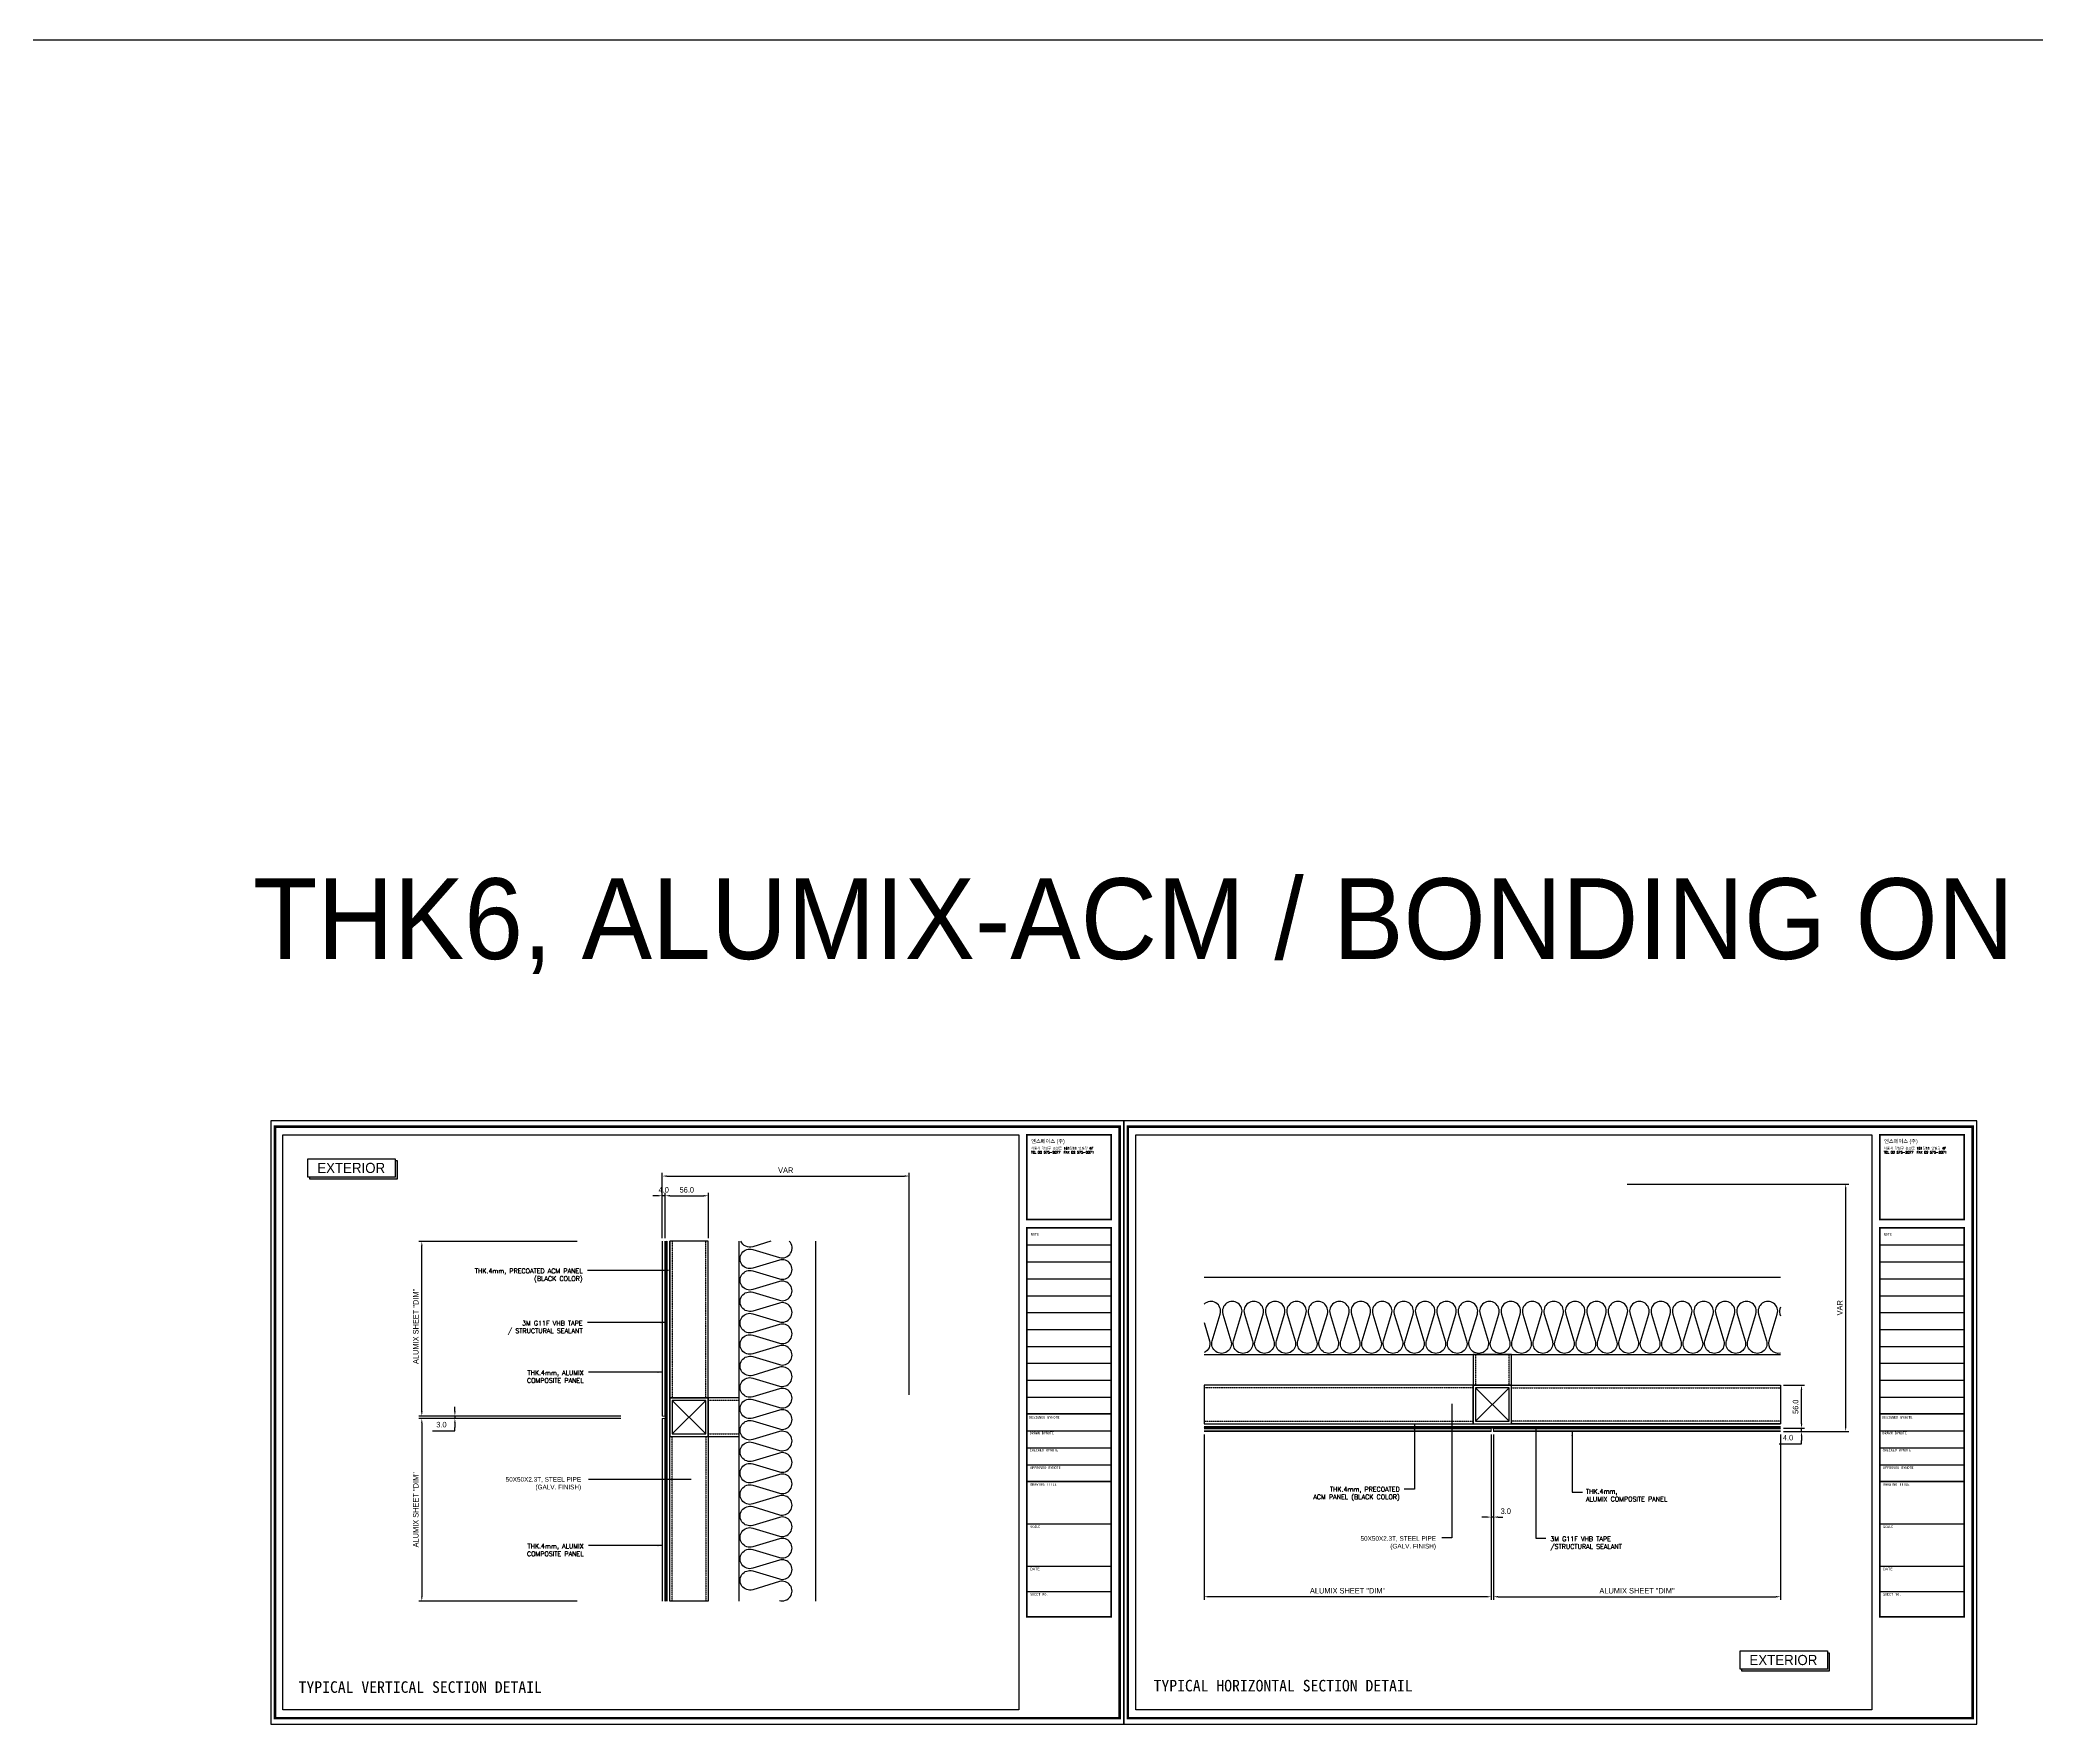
# Model space of a CAD drawing. Header units: millimetres. Extents: x 7297 to 60227, y -7497 to 19324.
# Drawn here: x 13718 to 16313, y 17135 to 19324 of the extents above; entities that cross this region are included whole.
import ezdxf
from ezdxf.enums import TextEntityAlignment as Align

# ---------------------------------------------------------------- set-up
doc = ezdxf.new("R2010")
doc.units = ezdxf.units.MM
doc.linetypes.add('HIDDEN', pattern=[0.375, 0.25, -0.125])
doc.layers.add('NS_AL_PANEL', color=32, linetype='Continuous', lineweight=9)
for name, color, linetype in [('NS_COL_MAGENTA', 6, 'Continuous'), ('NS_DIM', 1, 'Continuous'), ('NS_FORM', 7, 'Continuous'), ('NS_FRAME', 253, 'Continuous'), ('NS_GASKET_3M', 150, 'Continuous'), ('NS_INSUL', 8, 'Continuous'), ('NS_PIPE_FRAME', 2, 'Continuous'), ('NS_TEXT', 2, 'Continuous'), ('NS_TEXT_TITLE', 141, 'Continuous')]:
    doc.layers.add(name, color=color, linetype=linetype)
doc.styles.add('Expo M', font='Expo M.ttf')
doc.styles.add('HGTXT', font='romans.shx', dxfattribs={"bigfont": 'whgtxt.shx'})
doc.styles.add('HY울릉도L', font='')
doc.styles.add('HY울릉도M', font='')
doc.styles.add('style1', font='simplex.shx')
doc.styles.get('HY울릉도L').set_extended_font_data('Dotum')
doc.styles.get('HY울릉도M').set_extended_font_data('HY울릉도M')
doc.dimstyles.new('N-SPACE', dxfattribs={"dimscale": 4, "dimtxt": 1.8, "dimasz": 1.5, "dimexe": 1, "dimexo": 1, "dimgap": 1, "dimtad": 1, "dimtoh": 1, "dimdec": 1, "dimzin": 1, "dimdsep": 46, "dimtxsty": 'Expo M', "dimcen": 2, "dimclrd": 1, "dimclre": 1, "dimclrt": 2, "dimadec": 1, "dimazin": 0, "dimtfac": 1, "dimtdec": 1, "dimtix": 1, "dimtmove": 1, "dimatfit": 3, "dimfxl": 1, "dimtolj": 1, "dimtzin": 1, "dimarcsym": 0})

# ---------------------------------------------------------------- blocks, each defined once
blk = doc.blocks.new('*D933')
at = {"layer": 'NS_DIM', "color": 1, "lineweight": -2, "transparency": 16777216}
for p, q in [((14257.4, 17541.2), (14257.4, 17547.2)), ((14473.1, 17535.2), (14253.4, 17535.2)), ((14473.1, 17532.2), (14253.4, 17532.2)), ((14257.4, 17535.2), (14257.4, 17532.2)), ((14257.4, 17526.2), (14257.4, 17520.2)), ((14257.4, 17516.2), (14257.4, 17520.2)), ((14228.4, 17516.2), (14257.4, 17516.2))]:
    blk.add_line(p, q, dxfattribs=at)
at = {"layer": 'NS_DIM', "color": 1, "transparency": 16777216}
for points in [[(14256.4, 17541.2), (14258.4, 17541.2), (14257.4, 17535.2)], [(14256.4, 17526.2), (14258.4, 17526.2), (14257.4, 17532.2)]]:
    blk.add_solid(points, dxfattribs=at)
at = {"layer": 'NS_DIM', "color": 2, "transparency": 16777216, "insert": (14239.9, 17524), "char_height": 7.2, "attachment_point": 5, "style": 'Expo M'}
blk.add_mtext('\\A1;3.0', dxfattribs=at)
blk = doc.blocks.new('*D932')
at = {"layer": 'NS_DIM', "color": 1, "lineweight": -2, "transparency": 16777216}
for p, q in [((14473.1, 17532.2), (14210.4, 17532.2)), ((14214.4, 17526.2), (14214.4, 17300.6)), ((14416.5, 17294.6), (14210.4, 17294.6))]:
    blk.add_line(p, q, dxfattribs=at)
at = {"layer": 'NS_DIM', "color": 1, "transparency": 16777216}
for points in [[(14213.4, 17526.2), (14215.4, 17526.2), (14214.4, 17532.2)], [(14213.4, 17300.6), (14215.4, 17300.6), (14214.4, 17294.6)]]:
    blk.add_solid(points, dxfattribs=at)
at = {"layer": 'NS_DIM', "color": 2, "transparency": 16777216, "insert": (14206.6, 17413.4), "char_height": 7.2, "attachment_point": 5, "rotation": 90, "style": 'Expo M'}
blk.add_mtext('\\A1;ALUMIX SHEET "DIM"', dxfattribs=at)
blk = doc.blocks.new('*D931')
at = {"layer": 'NS_DIM', "color": 1, "lineweight": -2, "transparency": 16777216}
for p, q in [((14416.5, 17762.2), (14210.4, 17762.2)), ((14214.4, 17541.2), (14214.4, 17756.2)), ((14473.1, 17535.2), (14210.4, 17535.2))]:
    blk.add_line(p, q, dxfattribs=at)
at = {"layer": 'NS_DIM', "color": 1, "transparency": 16777216}
for points in [[(14213.4, 17756.2), (14215.4, 17756.2), (14214.4, 17762.2)], [(14213.4, 17541.2), (14215.4, 17541.2), (14214.4, 17535.2)]]:
    blk.add_solid(points, dxfattribs=at)
at = {"layer": 'NS_DIM', "color": 2, "transparency": 16777216, "insert": (14206.6, 17651.7), "char_height": 7.2, "attachment_point": 5, "rotation": 90, "style": 'Expo M'}
blk.add_mtext('\\A1;ALUMIX SHEET "DIM"', dxfattribs=at)
blk = doc.blocks.new('AL-TEMPLATE')
at = {"color": 8}
for p, q in [((2716.8, 1393), (2800, 1393)), ((2716.8, 1376.3), (2800, 1376.3)), ((2716.8, 1359.7), (2800, 1359.7)), ((2716.8, 1343), (2800, 1343)), ((2716.8, 1326.4), (2800, 1326.4)), ((2716.8, 1309.8), (2800, 1309.8)), ((2716.8, 1293.1), (2800, 1293.1)), ((2716.8, 1276.5), (2800, 1276.5)), ((2716.8, 1259.8), (2800, 1259.8)), ((2716.8, 1243.2), (2800, 1243.2)), ((2716.8, 1209.9), (2800, 1209.9)), ((2716.8, 1193.3), (2800, 1193.3)), ((2716.8, 1176.6), (2800, 1176.6)), ((2716.8, 1118.4), (2800, 1118.4)), ((2716.8, 1076.8), (2800, 1076.8)), ((2716.8, 1051.8), (2800, 1051.8))]:
    blk.add_line(p, q, dxfattribs=at)
at = {"color": 7, "ltscale": 2}
blk.add_lwpolyline([(1972.3, 1515.2), (1972.3, 921.2), (2812.3, 921.2), (2812.3, 1515.2)], close=True, dxfattribs=at)
at = {"color": 8}
for points, const_width in [([(1976.3, 1509.4), (2808.3, 1509.4), (2808.3, 927), (1976.3, 927)], 2.5), ([(2716.8, 1501.3), (2800, 1501.3), (2800, 1418.1), (2716.8, 1418.1)], 1.66), ([(2716.8, 1409.8), (2800, 1409.8), (2800, 1026.9), (2716.8, 1026.9)], 1.66)]:
    blk.add_lwpolyline(points, close=True, dxfattribs=dict(at, const_width=const_width))
at = {"color": 9}
blk.add_lwpolyline([(1984.1, 1501.3), (2709.1, 1501.3), (2709.1, 935.2), (1984.1, 935.2)], close=True, dxfattribs=at)
at = {"color": 8, "const_width": 1.66}
for points in [[(2716.8, 1226.6), (2800, 1226.6)], [(2716.8, 1160), (2800, 1160)]]:
    blk.add_lwpolyline(points, dxfattribs=at)
at = {"color": 146, "true_color": 0x105689, "insert": (2721.1, 1496.9), "char_height": 3.67, "attachment_point": 1, "style": 'HGTXT'}
blk.add_mtext('{\\fExpo M|b0|i0|c129|p18;엔스페이스 (주)}', dxfattribs=at)
at = {"insert": (2720.9, 1489.2), "char_height": 2.349, "attachment_point": 1, "style": 'HGTXT'}
blk.add_mtext('서울시 강남구 논현로 161길11 엔빌딩 4F\\PTEL 02 575-2077  FAX 02 575-2071', dxfattribs=at)
at = {"color": 8, "width": 438.968, "attachment_point": 1}
for s, insert, char_height in [('NOTE', (2720.8, 1404.7), 2.56), ('DESIGNED BYNOTE', (2719, 1224.4), 2.556), ('DRAWN BYNOTE', (2719.6, 1209), 2.556), ('CHECKED BYNOTE', (2719.6, 1192.2), 2.556), ('APPROVED BYNOTE', (2720.1, 1175), 2.556), ('DRAWING TITLE', (2720.1, 1158.4), 2.556), ('SCALE', (2720.1, 1116.8), 2.56), ('{\\fﾱﾼﾸﾲ|b0|i0|c129|p49;DATE}', (2720.1, 1075.2), 2.556), ('SHEET NO.', (2720.1, 1050.2), 2.56)]:
    blk.add_mtext(s, dxfattribs=dict(at, insert=insert, char_height=char_height))
blk = doc.blocks.new('*D930')
at = {"layer": 'NS_DIM', "color": 1, "lineweight": -2, "transparency": 16777216}
for p, q in [((14520.9, 17821.5), (14514.9, 17821.5)), ((14526.9, 17766.4), (14526.9, 17825.5)), ((14530.9, 17821.5), (14526.9, 17821.5)), ((14530.9, 17766.4), (14530.9, 17825.5)), ((14536.9, 17821.5), (14542.9, 17821.5))]:
    blk.add_line(p, q, dxfattribs=at)
at = {"layer": 'NS_DIM', "color": 1, "transparency": 16777216}
for points in [[(14520.9, 17822.5), (14520.9, 17820.5), (14526.9, 17821.5)], [(14536.9, 17822.5), (14536.9, 17820.5), (14530.9, 17821.5)]]:
    blk.add_solid(points, dxfattribs=at)
at = {"layer": 'NS_DIM', "color": 2, "transparency": 16777216, "insert": (14528.9, 17829.2), "char_height": 7.2, "attachment_point": 5, "style": 'Expo M'}
blk.add_mtext('\\A1;4.0', dxfattribs=at)
blk = doc.blocks.new('*D929')
at = {"layer": 'NS_DIM', "color": 1, "lineweight": -2, "transparency": 16777216}
for p, q in [((14526.9, 17766.4), (14526.9, 17851.1)), ((14532.9, 17847.1), (14842.1, 17847.1)), ((14848.1, 17562.7), (14848.1, 17851.1))]:
    blk.add_line(p, q, dxfattribs=at)
at = {"layer": 'NS_DIM', "color": 1, "transparency": 16777216}
for points in [[(14532.9, 17848.1), (14532.9, 17846.1), (14526.9, 17847.1)], [(14842.1, 17848.1), (14842.1, 17846.1), (14848.1, 17847.1)]]:
    blk.add_solid(points, dxfattribs=at)
at = {"layer": 'NS_DIM', "color": 2, "transparency": 16777216, "insert": (14687.5, 17854.7), "char_height": 7.2, "attachment_point": 5, "style": 'Expo M'}
blk.add_mtext('\\A1;VAR', dxfattribs=at)
blk = doc.blocks.new('*D928')
at = {"layer": 'NS_DIM', "color": 1, "lineweight": -2, "transparency": 16777216}
for p, q in [((14530.9, 17766.4), (14530.9, 17825.5)), ((14536.9, 17821.5), (14580.9, 17821.5)), ((14586.9, 17766.4), (14586.9, 17825.5))]:
    blk.add_line(p, q, dxfattribs=at)
at = {"layer": 'NS_DIM', "color": 1, "transparency": 16777216}
for points in [[(14536.9, 17822.5), (14536.9, 17820.5), (14530.9, 17821.5)], [(14580.9, 17822.5), (14580.9, 17820.5), (14586.9, 17821.5)]]:
    blk.add_solid(points, dxfattribs=at)
at = {"layer": 'NS_DIM', "color": 2, "transparency": 16777216, "insert": (14558.9, 17829.2), "char_height": 7.2, "attachment_point": 5, "style": 'Expo M'}
blk.add_mtext('\\A1;56.0', dxfattribs=at)
blk = doc.blocks.new('*D861')
at = {"layer": 'NS_DIM', "color": 1, "lineweight": -2, "transparency": 16777216}
for p, q in [((15984.8, 17575.3), (16012.1, 17575.3)), ((16008.1, 17525.3), (16008.1, 17569.3)), ((15984.8, 17519.3), (16012.1, 17519.3))]:
    blk.add_line(p, q, dxfattribs=at)
at = {"layer": 'NS_DIM', "color": 1, "transparency": 16777216}
for points in [[(16007.1, 17569.3), (16009.1, 17569.3), (16008.1, 17575.3)], [(16007.1, 17525.3), (16009.1, 17525.3), (16008.1, 17519.3)]]:
    blk.add_solid(points, dxfattribs=at)
at = {"layer": 'NS_DIM', "color": 2, "transparency": 16777216, "insert": (16000.4, 17547.3), "char_height": 7.2, "attachment_point": 5, "rotation": 90, "style": 'Expo M'}
blk.add_mtext('\\A1;56.0', dxfattribs=at)
blk = doc.blocks.new('*D860')
at = {"layer": 'NS_DIM', "color": 1, "lineweight": -2, "transparency": 16777216}
for p, q in [((15984.8, 17519.3), (16012.1, 17519.3)), ((16008.1, 17525.3), (16008.1, 17531.3)), ((16008.1, 17515.3), (16008.1, 17519.3)), ((15979, 17499.3), (16008.1, 17499.3)), ((15984.8, 17515.3), (16012.1, 17515.3)), ((16008.1, 17509.3), (16008.1, 17503.3)), ((16008.1, 17499.3), (16008.1, 17503.3))]:
    blk.add_line(p, q, dxfattribs=at)
at = {"layer": 'NS_DIM', "color": 1, "transparency": 16777216}
for points in [[(16007.1, 17525.3), (16009.1, 17525.3), (16008.1, 17519.3)], [(16007.1, 17509.3), (16009.1, 17509.3), (16008.1, 17515.3)]]:
    blk.add_solid(points, dxfattribs=at)
at = {"layer": 'NS_DIM', "color": 2, "transparency": 16777216, "insert": (15990.6, 17507.1), "char_height": 7.2, "attachment_point": 5, "style": 'Expo M'}
blk.add_mtext('\\A1;4.0', dxfattribs=at)
blk = doc.blocks.new('*D859')
at = {"layer": 'NS_DIM', "color": 1, "lineweight": -2, "transparency": 16777216}
for p, q in [((15607.6, 17511.3), (15607.6, 17296.4)), ((15980.8, 17511.3), (15980.8, 17296.4)), ((15613.6, 17300.4), (15974.8, 17300.4))]:
    blk.add_line(p, q, dxfattribs=at)
at = {"layer": 'NS_DIM', "color": 1, "transparency": 16777216}
for points in [[(15613.6, 17301.4), (15613.6, 17299.4), (15607.6, 17300.4)], [(15974.8, 17301.4), (15974.8, 17299.4), (15980.8, 17300.4)]]:
    blk.add_solid(points, dxfattribs=at)
at = {"layer": 'NS_DIM', "color": 2, "transparency": 16777216, "insert": (15794.2, 17308.2), "char_height": 7.2, "attachment_point": 5, "style": 'Expo M'}
blk.add_mtext('\\A1;ALUMIX SHEET "DIM"', dxfattribs=at)
blk = doc.blocks.new('*D858')
at = {"layer": 'NS_DIM', "color": 1, "lineweight": -2, "transparency": 16777216}
for p, q in [((15231.3, 17511.3), (15231.3, 17296.4)), ((15604.6, 17511.3), (15604.6, 17296.4)), ((15598.6, 17300.4), (15237.3, 17300.4))]:
    blk.add_line(p, q, dxfattribs=at)
at = {"layer": 'NS_DIM', "color": 1, "transparency": 16777216}
for points in [[(15237.3, 17301.4), (15237.3, 17299.4), (15231.3, 17300.4)], [(15598.6, 17301.4), (15598.6, 17299.4), (15604.6, 17300.4)]]:
    blk.add_solid(points, dxfattribs=at)
at = {"layer": 'NS_DIM', "color": 2, "transparency": 16777216, "insert": (15417.9, 17308.2), "char_height": 7.2, "attachment_point": 5, "style": 'Expo M'}
blk.add_mtext('\\A1;ALUMIX SHEET "DIM"', dxfattribs=at)
blk = doc.blocks.new('*D857')
at = {"layer": 'NS_DIM', "color": 1, "lineweight": -2, "transparency": 16777216}
for p, q in [((15604.6, 17511.3), (15604.6, 17399.9)), ((15607.6, 17511.3), (15607.6, 17399.9)), ((15598.6, 17403.9), (15592.6, 17403.9)), ((15607.6, 17403.9), (15604.6, 17403.9)), ((15613.6, 17403.9), (15619.6, 17403.9))]:
    blk.add_line(p, q, dxfattribs=at)
at = {"layer": 'NS_DIM', "color": 1, "transparency": 16777216}
for points in [[(15598.6, 17404.9), (15598.6, 17402.9), (15604.6, 17403.9)], [(15613.6, 17404.9), (15613.6, 17402.9), (15607.6, 17403.9)]]:
    blk.add_solid(points, dxfattribs=at)
at = {"layer": 'NS_DIM', "color": 2, "transparency": 16777216, "insert": (15623.6, 17411.6), "char_height": 7.2, "attachment_point": 5, "style": 'Expo M'}
blk.add_mtext('\\A1;3.0', dxfattribs=at)
blk = doc.blocks.new('*D856')
at = {"layer": 'NS_DIM', "color": 1, "lineweight": -2, "transparency": 16777216}
for p, q in [((15781.2, 17836.5), (16069.5, 17836.5)), ((16065.5, 17521.3), (16065.5, 17830.5)), ((15984.8, 17515.3), (16069.5, 17515.3))]:
    blk.add_line(p, q, dxfattribs=at)
at = {"layer": 'NS_DIM', "color": 1, "transparency": 16777216}
for points in [[(16064.5, 17830.5), (16066.5, 17830.5), (16065.5, 17836.5)], [(16064.5, 17521.3), (16066.5, 17521.3), (16065.5, 17515.3)]]:
    blk.add_solid(points, dxfattribs=at)
at = {"layer": 'NS_DIM', "color": 2, "transparency": 16777216, "insert": (16057.9, 17675.9), "char_height": 7.2, "attachment_point": 5, "rotation": 90, "style": 'Expo M'}
blk.add_mtext('\\A1;VAR', dxfattribs=at)
blk = doc.blocks.new('*U174')
blk.add_lwpolyline([(0, 0), (50, 0), (50, 203.6), (0, 203.6)], close=True)
at = {"linetype": 'HIDDEN'}
blk.add_lwpolyline([(3.2, 0), (46.8, 0), (46.8, 203.6), (3.2, 203.6)], close=True, dxfattribs=at)
blk = doc.blocks.new('*U98')
for p, q in [((1, 50), (0, 50)), ((0, 49), (0, 50)), ((0, 49), (0, 1)), ((49, 50), (1, 50)), ((3.2, 3.2), (46.8, 46.8)), ((46.8, 3.2), (3.2, 46.8)), ((49, 50), (50, 50)), ((50, 49), (50, 50)), ((50, 1), (50, 49)), ((0, 1), (0, 0)), ((1, 0), (0, 0)), ((50, 1), (50, 0)), ((1, 0), (49, 0)), ((49, 0), (50, 0))]:
    blk.add_line(p, q)
blk.add_lwpolyline([(3.2, 46.8), (3.2, 3.2), (46.8, 3.2), (46.8, 46.8)], close=True)
for centre, start, end in [((1, 49), 90, 180), ((49, 49), 0, 90), ((1, 1), 180, 270), ((49, 1), 270, 0)]:
    blk.add_arc(centre, 1, start, end)
blk = doc.blocks.new('*U173')
blk.add_lwpolyline([(0, 0), (50, 0), (50, 214), (0, 214)], close=True)
at = {"linetype": 'HIDDEN'}
blk.add_lwpolyline([(3.2, 0), (46.8, 0), (46.8, 214), (3.2, 214)], close=True, dxfattribs=at)
blk = doc.blocks.new('*U175')
blk.add_lwpolyline([(0, 0), (50, 0), (50, 40), (0, 40)], close=True)
at = {"linetype": 'HIDDEN'}
blk.add_lwpolyline([(3.2, 0), (46.8, 0), (46.8, 40), (3.2, 40)], close=True, dxfattribs=at)
blk = doc.blocks.new('*U178')
blk.add_lwpolyline([(0, 0), (50, 0), (50, 349.7), (0, 349.7)], close=True)
at = {"linetype": 'HIDDEN'}
blk.add_lwpolyline([(3.2, 0), (46.8, 0), (46.8, 349.7), (3.2, 349.7)], close=True, dxfattribs=at)

msp = doc.modelspace()

# ---------------------------------------------------------------- hatches: boundary and pattern name
at = {"layer": 'NS_COL_MAGENTA'}
for points in [[(14182.17, 17867.1), (14179.78, 17867.1), (14179.78, 17845.57), (14068.74, 17845.57), (14068.74, 17843.01), (14182.17, 17843.01)], [(16044.11, 17227.63), (16041.71, 17227.63), (16041.71, 17206.09), (15930.68, 17206.09), (15930.68, 17203.53), (16044.11, 17203.53)]]:
    msp.add_hatch(color=256, dxfattribs=at).paths.add_polyline_path(points)
at = {"layer": 'NS_GASKET_3M'}
h = msp.add_hatch(dxfattribs=at)
h.set_pattern_fill('ANSI31', color=256, scale=10, angle=-90)
h.set_pattern_definition([(315, (277452.3183, 693240.4186), (0.8838834765, 0.8838834765), [])])
h.paths.add_polyline_path([(14532.85, 17762.36), (14530.85, 17762.36), (14530.85, 17294.73), (14532.85, 17294.73)])
h = msp.add_hatch(dxfattribs=at)
h.set_pattern_fill('ANSI31', color=256, scale=10, angle=180)
h.set_pattern_definition([(225, (691329.275, -244944.3046), (0.8838834765, -0.8838834765), [])])
h.paths.add_polyline_path([(15604.55, 17519.3), (15604.55, 17521.3), (15231.33, 17521.3), (15231.33, 17519.3)])
h.paths.add_polyline_path([(15604.55, 17521.3), (15604.55, 17519.3), (15980.77, 17519.3), (15980.77, 17521.3)])

# ---------------------------------------------------------------- linework, layer by layer
at = {"layer": 'NS_AL_PANEL'}
for p, q in [((14526.85, 17762.36), (14526.85, 17535.24)), ((14527.35, 17762.36), (14527.35, 17535.24)), ((14530.35, 17762.36), (14530.35, 17535.24)), ((14532.85, 17762.36), (14532.85, 17294.73)), ((14533.35, 17762.36), (14533.35, 17294.73)), ((14536.35, 17762.36), (14536.35, 17294.73)), ((14536.85, 17762.36), (14536.85, 17294.73)), ((14530.85, 17535.24), (14526.85, 17535.24)), ((14526.85, 17532.24), (14526.85, 17294.73)), ((14531.04, 17532.24), (14526.85, 17532.24)), ((14527.35, 17532.24), (14527.35, 17294.73)), ((14530.35, 17532.24), (14530.35, 17294.73)), ((15607.55, 17525.3), (15231.33, 17525.3)), ((15607.55, 17524.8), (15231.33, 17524.8)), ((15607.55, 17521.8), (15231.33, 17521.8)), ((15607.55, 17521.3), (15231.33, 17521.3)), ((15604.55, 17518.8), (15231.33, 17518.8)), ((15604.55, 17519.3), (15604.55, 17515.3)), ((15980.77, 17525.3), (15607.55, 17525.3)), ((15980.77, 17524.8), (15607.55, 17524.8)), ((15980.77, 17521.8), (15607.55, 17521.8)), ((15980.77, 17521.3), (15607.55, 17521.3)), ((15607.55, 17515.3), (15607.55, 17519.3)), ((15980.77, 17518.8), (15607.55, 17518.8)), ((15604.55, 17515.8), (15231.33, 17515.8)), ((15604.55, 17515.3), (15231.33, 17515.3)), ((15980.77, 17515.8), (15607.55, 17515.8)), ((15980.77, 17515.3), (15607.55, 17515.3))]:
    msp.add_line(p, q, dxfattribs=at)
at = {"layer": 'NS_COL_MAGENTA'}
for points in [[(14066.35, 17869.66), (14179.78, 17869.66), (14179.78, 17845.57), (14066.35, 17845.57)], [(15928.28, 17230.19), (16041.71, 17230.19), (16041.71, 17206.09), (15928.28, 17206.09)]]:
    msp.add_lwpolyline(points, close=True, dxfattribs=at)
for points in [[(14179.78, 17867.1), (14182.17, 17867.1), (14182.17, 17843.01), (14068.74, 17843.01), (14068.74, 17845.57)], [(16041.71, 17227.63), (16044.11, 17227.63), (16044.11, 17203.53), (15930.68, 17203.53), (15930.68, 17206.09)]]:
    msp.add_lwpolyline(points, dxfattribs=at)
at = {"layer": 'NS_FORM'}
msp.add_lwpolyline([(7297.45, 19323.52), (19555.55, 19323.52), (19555.55, -2069.48), (7297.45, -2069.48)], close=True, dxfattribs=at)
at = {"layer": 'NS_FRAME'}
for p, q in [((14626.85, 17294.73), (14626.85, 17762.36)), ((14726.85, 17294.73), (14726.85, 17762.36))]:
    msp.add_line(p, q, dxfattribs=at)
for points in [[(15980.77, 17715.3), (15231.33, 17715.3)], [(15231.33, 17615.3), (15980.77, 17615.3)]]:
    msp.add_lwpolyline(points, dxfattribs=at)
at = {"layer": 'NS_GASKET_3M'}
msp.add_line((15980.77, 17519.3), (15231.33, 17519.3), dxfattribs=at)
for points in [[(14530.85, 17762.36), (14530.85, 17294.73)], [(14532.85, 17294.73), (14532.85, 17762.36)]]:
    msp.add_lwpolyline(points, dxfattribs=at)
at = {"layer": 'NS_INSUL'}
for points in [[(14679.37, 17713.46, 1.3440307), (14679.37, 17737.83), (14644.55, 17727.38, -1.3440307), (14644.55, 17751.76), (14679.37, 17741.31)], [(14668.29, 17762.36), (14644.55, 17755.24, -0.3800483), (14629.23, 17762.36, -0.3800483)], [(14679.37, 17741.31, 0.7732156), (14692.16, 17762.36, 0.7732156)], [(14679.37, 17685.6, 1.3440307), (14679.37, 17709.97), (14644.55, 17699.53, -1.3440307), (14644.55, 17723.9), (14679.37, 17713.46)], [(14679.37, 17657.75, 1.3440307), (14679.37, 17682.12), (14644.55, 17671.67, -1.3440307), (14644.55, 17696.05), (14679.37, 17685.6)], [(15252.38, 17667.82, 0.7732156), (15231.33, 17680.6, 0.7732156)], [(15280.23, 17667.82, 1.3440307), (15255.86, 17667.82), (15266.31, 17633, -1.3440307), (15241.93, 17633), (15252.38, 17667.82)], [(15308.09, 17667.82, 1.3440307), (15283.72, 17667.82), (15294.16, 17633, -1.3440307), (15269.79, 17633), (15280.23, 17667.82)], [(15335.94, 17667.82, 1.3440307), (15311.57, 17667.82), (15322.02, 17633, -1.3440307), (15297.64, 17633), (15308.09, 17667.82)], [(15363.8, 17667.82, 1.3440307), (15339.42, 17667.82), (15349.87, 17633, -1.3440307), (15325.5, 17633), (15335.94, 17667.82)], [(15391.65, 17667.82, 1.3440307), (15367.28, 17667.82), (15377.72, 17633, -1.3440307), (15353.35, 17633), (15363.8, 17667.82)], [(15419.51, 17667.82, 1.3440307), (15395.13, 17667.82), (15405.58, 17633, -1.3440307), (15381.21, 17633), (15391.65, 17667.82)], [(15447.36, 17667.82, 1.3440307), (15422.99, 17667.82), (15433.43, 17633, -1.3440307), (15409.06, 17633), (15419.51, 17667.82)], [(15475.22, 17667.82, 1.3440307), (15450.84, 17667.82), (15461.29, 17633, -1.3440307), (15436.92, 17633), (15447.36, 17667.82)], [(15503.07, 17667.82, 1.3440307), (15478.7, 17667.82), (15489.14, 17633, -1.3440307), (15464.77, 17633), (15475.22, 17667.82)], [(15530.93, 17667.82, 1.3440307), (15506.55, 17667.82), (15517, 17633, -1.3440307), (15492.62, 17633), (15503.07, 17667.82)], [(15558.78, 17667.82, 1.3440307), (15534.41, 17667.82), (15544.85, 17633, -1.3440307), (15520.48, 17633), (15530.93, 17667.82)], [(15586.63, 17667.82, 1.3440307), (15562.26, 17667.82), (15572.71, 17633, -1.3440307), (15548.33, 17633), (15558.78, 17667.82)], [(15614.49, 17667.82, 1.3440307), (15590.12, 17667.82), (15600.56, 17633, -1.3440307), (15576.19, 17633), (15586.63, 17667.82)], [(15642.34, 17667.82, 1.3440307), (15617.97, 17667.82), (15628.42, 17633, -1.3440307), (15604.04, 17633), (15614.49, 17667.82)], [(15670.2, 17667.82, 1.3440307), (15645.83, 17667.82), (15656.27, 17633, -1.3440307), (15631.9, 17633), (15642.34, 17667.82)], [(15698.05, 17667.82, 1.3440307), (15673.68, 17667.82), (15684.13, 17633, -1.3440307), (15659.75, 17633), (15670.2, 17667.82)], [(15725.91, 17667.82, 1.3440307), (15701.53, 17667.82), (15711.98, 17633, -1.3440307), (15687.61, 17633), (15698.05, 17667.82)], [(15753.76, 17667.82, 1.3440307), (15729.39, 17667.82), (15739.83, 17633, -1.3440307), (15715.46, 17633), (15725.91, 17667.82)], [(15781.62, 17667.82, 1.3440307), (15757.24, 17667.82), (15767.69, 17633, -1.3440307), (15743.32, 17633), (15753.76, 17667.82)], [(15809.47, 17667.82, 1.3440307), (15785.1, 17667.82), (15795.54, 17633, -1.3440307), (15771.17, 17633), (15781.62, 17667.82)], [(15837.33, 17667.82, 1.3440307), (15812.95, 17667.82), (15823.4, 17633, -1.3440307), (15799.03, 17633), (15809.47, 17667.82)], [(15865.18, 17667.82, 1.3440307), (15840.81, 17667.82), (15851.25, 17633, -1.3440307), (15826.88, 17633), (15837.33, 17667.82)], [(15893.04, 17667.82, 1.3440307), (15868.66, 17667.82), (15879.11, 17633, -1.3440307), (15854.74, 17633), (15865.18, 17667.82)], [(15920.89, 17667.82, 1.3440307), (15896.52, 17667.82), (15906.96, 17633, -1.3440307), (15882.59, 17633), (15893.04, 17667.82)], [(15948.74, 17667.82, 1.3440307), (15924.37, 17667.82), (15934.82, 17633, -1.3440307), (15910.44, 17633), (15920.89, 17667.82)], [(15976.6, 17667.82, 1.3440307), (15952.23, 17667.82), (15962.67, 17633, -1.3440307), (15938.3, 17633), (15948.74, 17667.82)], [(15980.77, 17676.93, 0.1857955), (15980.08, 17667.82), (15980.77, 17665.5)], [(14679.37, 17629.89, 1.3440307), (14679.37, 17654.26), (14644.55, 17643.82, -1.3440307), (14644.55, 17668.19), (14679.37, 17657.75)], [(15231.33, 17656.73), (15238.45, 17633, -0.3800483), (15231.33, 17617.67, -0.3800483)], [(15980.77, 17616.85, -0.5642191), (15966.15, 17633), (15976.6, 17667.82)], [(14679.37, 17602.04, 1.3440307), (14679.37, 17626.41), (14644.55, 17615.96, -1.3440307), (14644.55, 17640.34), (14679.37, 17629.89)], [(14679.37, 17574.18, 1.3440307), (14679.37, 17598.56), (14644.55, 17588.11, -1.3440307), (14644.55, 17612.48), (14679.37, 17602.04)], [(14679.37, 17546.33, 1.3440307), (14679.37, 17570.7), (14644.55, 17560.26, -1.3440307), (14644.55, 17584.63), (14679.37, 17574.18)], [(14679.37, 17518.47, 1.3440307), (14679.37, 17542.85), (14644.55, 17532.4, -1.3440307), (14644.55, 17556.77), (14679.37, 17546.33)], [(14679.37, 17490.62, 1.3440307), (14679.37, 17514.99), (14644.55, 17504.55, -1.3440307), (14644.55, 17528.92), (14679.37, 17518.47)], [(14679.37, 17462.76, 1.3440307), (14679.37, 17487.14), (14644.55, 17476.69, -1.3440307), (14644.55, 17501.06), (14679.37, 17490.62)], [(14679.37, 17434.91, 1.3440307), (14679.37, 17459.28), (14644.55, 17448.84, -1.3440307), (14644.55, 17473.21), (14679.37, 17462.76)], [(14679.37, 17407.05, 1.3440307), (14679.37, 17431.43), (14644.55, 17420.98, -1.3440307), (14644.55, 17445.35), (14679.37, 17434.91)], [(14679.37, 17379.2, 1.3440307), (14679.37, 17403.57), (14644.55, 17393.13, -1.3440307), (14644.55, 17417.5), (14679.37, 17407.05)], [(14679.37, 17351.35, 1.3440307), (14679.37, 17375.72), (14644.55, 17365.27, -1.3440307), (14644.55, 17389.65), (14679.37, 17379.2)], [(14679.37, 17323.49, 1.3440307), (14679.37, 17347.86), (14644.55, 17337.42, -1.3440307), (14644.55, 17361.79), (14679.37, 17351.35)], [(14679.37, 17295.64, 1.3440307), (14679.37, 17320.01), (14644.55, 17309.56, -1.3440307), (14644.55, 17333.94), (14679.37, 17323.49)]]:
    msp.add_lwpolyline(points, format="xyb", dxfattribs=at)

# ---------------------------------------------------------------- block references
at = {"layer": 'NS_FORM', "xscale": 1.32, "yscale": 1.32, "zscale": 1.32}
for p in [(11414.75, 15918.9), (12523.55, 15918.9)]:
    msp.add_blockref('AL-TEMPLATE', p, dxfattribs=at)
at = {"layer": 'NS_FRAME'}
for name, p in [('*U174', (14536.85, 17558.74)), ('*U175', (15581.05, 17575.3))]:
    msp.add_blockref(name, p, dxfattribs=at)
for name, p, rotation in [('*U178', (15581.05, 17525.3), 90), ('*U175', (14586.85, 17558.74), 270)]:
    msp.add_blockref(name, p, dxfattribs=dict(at, rotation=rotation))
at = {"layer": 'NS_FRAME', "xscale": -1}
for name, p, rotation in [('*U178', (15631.05, 17525.3), 270), ('*U173', (14536.85, 17508.74), 180)]:
    msp.add_blockref(name, p, dxfattribs=dict(at, rotation=rotation))
at = {"layer": 'NS_PIPE_FRAME', "rotation": 90}
msp.add_blockref('*U98', (15631.05, 17525.3), dxfattribs=at)
at = {"layer": 'NS_PIPE_FRAME'}
msp.add_blockref('*U98', (14536.85, 17508.74), dxfattribs=at)

# ---------------------------------------------------------------- texts
at = {"layer": 'NS_TEXT', "char_height": 6, "style": 'style1'}
for s, insert, width, attachment_point in [('\\pxqr;THK.4mm, PRECOATED ACM PANEL \\P(BLACK COLOR)', (14423.43, 17726.8), 181.6972, 3), ('\\pxqr;3M G11F VHB TAPE \\P/ STRUCTURAL SEALANT', (14423.44, 17658.97), 181.6972, 3), ('\\pxqr;THK.4mm, ALUMIX \\PCOMPOSITE PANEL', (14424.73, 17594.46), 181.6972, 3), ('{\\fHY울릉도L|b0|i0|c129|p18;50X50X2.3T, STEEL PIPE \\P(GALV. FINISH)}', (14421.51, 17455.96), 168.5268, 3), ('\\pxqr;THK.4mm, PRECOATED \\PACM PANEL (BLACK COLOR) ', (15304.06, 17443.07), 181.6972, 1), ('\\pxql;THK.4mm, \\PALUMIX COMPOSITE PANEL', (15727.83, 17424.32), 181.6972, 7), ('\\pxqr;THK.4mm, ALUMIX \\PCOMPOSITE PANEL', (14424.73, 17369.2), 181.6972, 3), ('\\pxqr;{\\fHY울릉도L|b0|i0|c129|p18;50X50X2.3T, STEEL PIPE \\P(GALV. FINISH)}', (15364.33, 17379.13), 168.5268, 1), ('\\pxql;3M G11F VHB TAPE \\P/STRUCTURAL SEALANT', (15681.46, 17378.58), 181.6972, 1)]:
    msp.add_mtext(s, dxfattribs=dict(at, insert=insert, width=width, attachment_point=attachment_point))
at = {"layer": 'NS_TEXT_TITLE', "style": 'HY울릉도M'}
msp.add_text('THK6, ALUMIX-ACM / BONDING ON BASE PANEL', height=105, dxfattribs=at).set_placement((13994.77, 18181.6), align=Align.MIDDLE_LEFT)
at = {"layer": 'NS_TEXT_TITLE', "style": 'HY울릉도L'}
for p in [(14078.46, 17851.07), (15940.4, 17211.6)]:
    msp.add_text('EXTERIOR', height=13.2, dxfattribs=at).set_placement(p)
at = {"layer": 'NS_TEXT_TITLE'}
for s, p in [('TYPICAL VERTICAL SECTION DETAIL', (14054.19, 17175.52)), ('TYPICAL HORIZONTAL SECTION DETAIL', (15165.72, 17177.37))]:
    msp.add_text(s, height=15, dxfattribs=at).set_placement(p)

# ---------------------------------------------------------------- dimensions: what is measured, and where the dimension line sits
at = {"layer": 'NS_DIM'}
dim = msp.add_linear_dim(base=(14848.1, 17847.11), p1=(14526.85, 17762.36), p2=(14848.1, 17558.74), text='VAR', dimstyle='N-SPACE', dxfattribs=at)
dim.commit()
dim.dimension.update_dxf_attribs({"geometry": '*D929', "text_midpoint": (14687.48, 17854.71)})
for base, p2, picture, middle in [((14526.85, 17821.45), (14526.85, 17762.36), '*D930', (14528.85, 17829.23)), ((14586.85, 17821.45), (14586.85, 17762.36), '*D928', (14558.85, 17829.23))]:
    dim = msp.add_linear_dim(base=base, p1=(14530.85, 17762.36), p2=p2, dimstyle='N-SPACE', dxfattribs=at)
    dim.commit()
    dim.dimension.update_dxf_attribs({"geometry": picture, "text_midpoint": middle})
for base, p1, p2, angle, text, picture, middle in [((16065.52, 17836.55), (15980.77, 17515.3), (15777.16, 17836.55), 90, 'VAR', '*D856', (16057.92, 17675.92)), ((14214.36, 17294.6), (14477.08, 17532.24), (14420.5, 17294.6), 270, 'ALUMIX SHEET "DIM"', '*D932', (14206.57, 17413.42)), ((15231.33, 17300.44), (15604.55, 17515.3), (15231.33, 17515.3), 180, 'ALUMIX SHEET "DIM"', '*D858', (15417.94, 17308.23)), ((15980.77, 17300.44), (15607.55, 17515.3), (15980.77, 17515.3), 180, 'ALUMIX SHEET "DIM"', '*D859', (15794.16, 17308.23))]:
    dim = msp.add_linear_dim(base=base, p1=p1, p2=p2, angle=angle, text=text, dimstyle='N-SPACE', dxfattribs=at)
    dim.commit()
    dim.dimension.update_dxf_attribs({"geometry": picture, "text_midpoint": middle})
dim = msp.add_linear_dim(base=(14214.36, 17762.23), p1=(14477.08, 17535.24), p2=(14420.5, 17762.23), angle=90, text='ALUMIX SHEET "DIM"', dimstyle='N-SPACE', dxfattribs=at)
dim.commit()
dim.dimension.update_dxf_attribs({"geometry": '*D931', "text_midpoint": (14214.36, 17651.74), "dimtype": 128})
dim = msp.add_linear_dim(base=(16008.13, 17575.3), p1=(15980.77, 17519.3), p2=(15980.77, 17575.3), angle=270, dimstyle='N-SPACE', dxfattribs=at)
dim.commit()
dim.dimension.update_dxf_attribs({"geometry": '*D861', "text_midpoint": (16000.35, 17547.3)})
for base, p1, p2, angle, picture, middle in [((14257.44, 17532.24), (14477.08, 17535.24), (14477.08, 17532.24), 270, '*D933', (14257.44, 17516.24)), ((16008.13, 17519.3), (15980.77, 17515.3), (15980.77, 17519.3), 270, '*D860', (16008.13, 17499.3)), ((15604.55, 17403.87, 0), (15607.55, 17515.3), (15604.55, 17515.3), 180, '*D857', (15623.55, 17403.87, 0))]:
    dim = msp.add_linear_dim(base=base, p1=p1, p2=p2, angle=angle, dimstyle='N-SPACE', dxfattribs=at)
    dim.commit()
    dim.dimension.update_dxf_attribs({"geometry": picture, "text_midpoint": middle, "dimtype": 128})

# ---------------------------------------------------------------- leaders
for points in [[(14535.1, 17724.57), (14430.01, 17724.57)], [(14530.85, 17656.73), (14430.02, 17656.73)], [(14526.85, 17592.23), (14431.31, 17592.23)], [(15553.61, 17550.93), (15553.61, 17377.07), (15540.36, 17377.07)], [(15504.88, 17523.7), (15504.88, 17440.41), (15491.63, 17440.41)], [(15662.57, 17520.46), (15662.57, 17376.39), (15675.82, 17376.39)], [(15709.89, 17515.3), (15709.89, 17436.3), (15723.14, 17436.3)], [(14564.6, 17452.97), (14431.31, 17452.97)], [(14526.85, 17366.96), (14431.31, 17366.96)]]:
    msp.add_leader(points, dimstyle='N-SPACE', dxfattribs=at)

doc.saveas('drawing.dxf')
